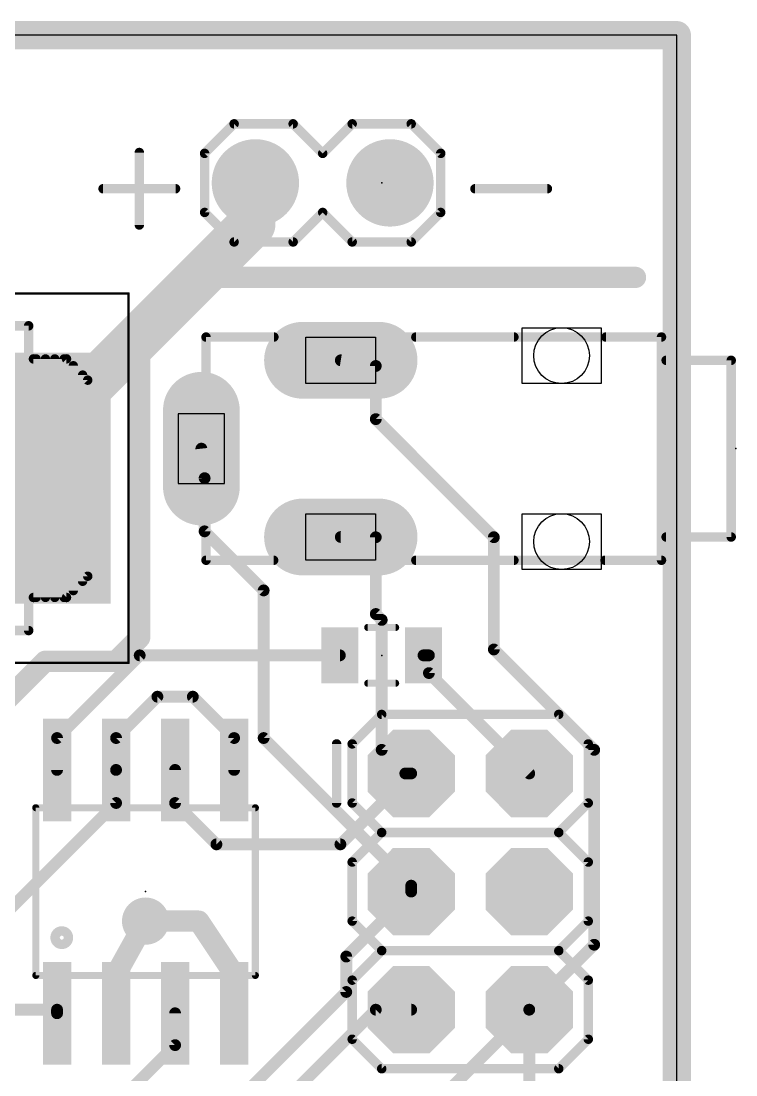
# Model space of a CAD drawing. Extents: x -0.3 to 38.1, y -0.7 to 65.1.
# Drawn here: x 22.72 to 38.1, y 42.41 to 65.07 of the extents above; entities that cross this region are included whole.
import ezdxf

# ---------------------------------------------------------------- set-up
doc = ezdxf.new("R2010")
doc.units = 0
for name, color, linetype in [('1', 22, 'CONTINUOUS'), ('16', 175, 'CONTINUOUS'), ('17', 82, 'CONTINUOUS'), ('18', 82, 'CONTINUOUS'), ('20', 7, 'CONTINUOUS'), ('21', 253, 'CONTINUOUS'), ('23', 7, 'CONTINUOUS'), ('39', 22, 'CONTINUOUS'), ('46', 140, 'CONTINUOUS'), ('51', 253, 'CONTINUOUS')]:
    doc.layers.add(name, color=color, linetype=linetype)

# ---------------------------------------------------------------- blocks, each defined once
blk = doc.blocks.new('RECT')
blk.add_solid([(-0.5, -0.5), (0.5, -0.5), (-0.5, 0.5), (0.5, 0.5)])
blk = doc.blocks.new('OCTAGONP')
at = {"const_width": 0.5}
blk.add_lwpolyline([(-0.25, -0.1036), (-0.25, 0.1036), (-0.1036, 0.25), (0.1036, 0.25), (0.25, 0.1036), (0.25, -0.1036), (0.1036, -0.25), (-0.1036, -0.25), (-0.25, -0.1036), (-0.25, 0.1036)], dxfattribs=at)
blk = doc.blocks.new('ROUNDP')
at = {"const_width": 0.5}
blk.add_lwpolyline([(0, -0.25, 1), (0, 0.25, 1), (0, -0.25)], format="xyb", dxfattribs=at)
blk = doc.blocks.new('LONGP100')
at = {"const_width": 1}
blk.add_lwpolyline([(-0.5, 0), (0.5, 0)], dxfattribs=at)
at = {"const_width": 0.5}
for points in [[(-0.5, 0.25, 1), (-0.5, -0.25)], [(0.5, -0.25, 1), (0.5, 0.25)]]:
    blk.add_lwpolyline(points, format="xyb", dxfattribs=at)
blk = doc.blocks.new('ROUNDV')
at = {"const_width": 0.5}
blk.add_lwpolyline([(0, -0.25, 1), (0, 0.25, 1), (0, -0.25)], format="xyb", dxfattribs=at)

msp = doc.modelspace()

# ---------------------------------------------------------------- linework, layer by layer
at = {"layer": '1'}
for points, const_width in [([(27.686, 60.706), (27.686, 61.595)], 1.016), ([(27.686, 61.595), (27.7622, 61.595)], 0.6604), ([(22.225, 55.245), (27.686, 60.706)], 1.016), ([(30.353, 57.658), (29.6, 57.78)], 0.254), ([(30.353, 56.515), (30.353, 57.658)], 0.254), ([(32.893, 53.975), (30.353, 56.515)], 0.254), ([(30.353, 53.975), (29.6, 53.98)], 0.254), ([(30.353, 52.324), (30.353, 53.975)], 0.254), ([(32.893, 51.562), (32.893, 53.975)], 0.254), ([(30.48, 52.197), (30.353, 52.324)], 0.254), ([(30.48, 49.403), (30.48, 52.197)], 0.254), ([(35.052, 49.403), (32.893, 51.562)], 0.254), ([(23.495, 49.657), (25.273, 51.435)], 0.254), ([(25.273, 51.435), (29.58, 51.435)], 0.254), ([(31.496, 51.435), (31.38, 51.435)], 0.254), ([(31.496, 51.054), (31.496, 51.435)], 0.254), ([(33.655, 48.895), (31.496, 51.054)], 0.254), ([(25.654, 50.546), (24.765, 49.657)], 0.254), ([(26.416, 50.546), (25.654, 50.546)], 0.254), ([(27.305, 49.657), (26.416, 50.546)], 0.254), ([(23.495, 48.9712), (23.495, 49.657)], 0.254), ([(24.765, 49.657), (24.765, 48.9712)], 0.254), ([(27.305, 48.9712), (27.305, 49.657)], 0.254), ([(30.988, 48.895), (30.48, 49.403)], 0.254), ([(35.052, 45.212), (35.052, 49.403)], 0.254), ([(24.765, 48.26), (24.765, 48.9712)], 0.254), ([(26.035, 48.26), (26.035, 48.9712)], 0.254), ([(31.115, 48.895), (29.591, 47.371)], 0.254), ([(30.988, 48.895), (31.115, 48.895)], 0.254), ([(21.336, 44.831), (24.765, 48.26)], 0.254), ([(26.924, 47.371), (26.035, 48.26)], 0.254), ([(29.591, 47.371), (26.924, 47.371)], 0.254), ([(31.115, 46.355), (29.718, 44.958)], 0.254), ([(25.4, 45.72), (24.765, 44.577)], 0.4572), ([(26.543, 45.72), (25.4, 45.72)], 0.4572), ([(27.305, 44.577), (26.543, 45.72)], 0.4572), ([(33.655, 43.815), (35.052, 45.212)], 0.254), ([(29.718, 44.958), (29.718, 44.196)], 0.254), ([(24.765, 44.577), (24.765, 43.7388)], 0.4572), ([(27.305, 43.7388), (27.305, 44.577)], 0.4572), ([(29.718, 44.196), (27.686, 42.164)], 0.254), ([(23.495, 43.815), (21.855, 43.815)], 0.254), ([(23.495, 43.815), (23.495, 43.7388)], 0.254), ([(26.035, 43.7388), (26.035, 43.053)], 0.254), ([(30.353, 43.815), (26.67, 40.132)], 0.254), ([(33.655, 43.815), (29.337, 39.497)], 0.254), ([(31.115, 43.815), (30.353, 43.815)], 0.254), ([(26.035, 43.053), (24.638, 41.656)], 0.254)]:
    msp.add_lwpolyline(points, dxfattribs=dict(at, const_width=const_width))
for points, const_width in [([(27.94, 61.595, 1), (27.432, 61.595)], 0.508), ([(27.686, 61.7601, 1), (27.686, 61.4299)], 0.3302), ([(27.7622, 61.4299, 1), (27.7622, 61.7601)], 0.3302), ([(27.8656, 60.5264, 1), (27.5064, 60.8856)], 0.508), ([(27.432, 60.706, 1), (27.94, 60.706)], 0.508), ([(29.6102, 57.8427, 1), (29.5898, 57.7173)], 0.127), ([(30.4165, 57.658, 1), (30.2895, 57.658)], 0.127), ([(30.3428, 57.5953, 1), (30.3632, 57.7207)], 0.127), ([(30.3979, 56.5599, 1), (30.3081, 56.4701)], 0.127), ([(30.2895, 56.515, 1), (30.4165, 56.515)], 0.127), ([(29.6004, 54.0435, 1), (29.5996, 53.9165)], 0.127), ([(30.4165, 53.975, 1), (30.2895, 53.975)], 0.127), ([(30.3526, 53.9115, 1), (30.3534, 54.0385)], 0.127), ([(32.9565, 53.975, 1), (32.8295, 53.975)], 0.127), ([(32.8481, 53.9301, 1), (32.9379, 54.0199)], 0.127), ([(30.3979, 52.3689, 1), (30.3081, 52.2791)], 0.127), ([(30.2895, 52.324, 1), (30.4165, 52.324)], 0.127), ([(30.5435, 52.197, 1), (30.4165, 52.197)], 0.127), ([(30.4351, 52.1521, 1), (30.5249, 52.2419)], 0.127), ([(32.9379, 51.6069, 1), (32.8481, 51.5171)], 0.127), ([(25.273, 51.4985, 1), (25.273, 51.3715)], 0.127), ([(25.3179, 51.3901, 1), (25.2281, 51.4799)], 0.127), ([(29.58, 51.3715, 1), (29.58, 51.4985)], 0.127), ([(31.38, 51.4985, 1), (31.38, 51.3715)], 0.127), ([(31.5595, 51.435, 1), (31.4325, 51.435)], 0.127), ([(31.496, 51.3715, 1), (31.496, 51.4985)], 0.127), ([(32.8295, 51.562, 1), (32.9565, 51.562)], 0.127), ([(31.5409, 51.0989, 1), (31.4511, 51.0091)], 0.127), ([(31.4325, 51.054, 1), (31.5595, 51.054)], 0.127), ([(25.654, 50.6095, 1), (25.654, 50.4825)], 0.127), ([(25.6989, 50.5011, 1), (25.6091, 50.5909)], 0.127), ([(26.4609, 50.5909, 1), (26.3711, 50.5011)], 0.127), ([(26.416, 50.4825, 1), (26.416, 50.6095)], 0.127), ([(23.5585, 49.657, 1), (23.4315, 49.657)], 0.127), ([(23.4501, 49.7019, 1), (23.5399, 49.6121)], 0.127), ([(24.8285, 49.657, 1), (24.7015, 49.657)], 0.127), ([(24.7201, 49.7019, 1), (24.8099, 49.6121)], 0.127), ([(27.3685, 49.657, 1), (27.2415, 49.657)], 0.127), ([(27.2601, 49.6121, 1), (27.3499, 49.7019)], 0.127), ([(30.5249, 49.4479, 1), (30.4351, 49.3581)], 0.127), ([(30.4165, 49.403, 1), (30.5435, 49.403)], 0.127), ([(35.1155, 49.403, 1), (34.9885, 49.403)], 0.127), ([(35.0071, 49.3581, 1), (35.0969, 49.4479)], 0.127), ([(23.4315, 48.9712, 1), (23.5585, 48.9712)], 0.127), ([(24.8285, 48.9712, 1), (24.7015, 48.9712)], 0.127), ([(24.7015, 48.9712, 1), (24.8285, 48.9712)], 0.127), ([(26.0985, 48.9712, 1), (25.9715, 48.9712)], 0.127), ([(27.2415, 48.9712, 1), (27.3685, 48.9712)], 0.127), ([(30.988, 48.9585, 1), (30.988, 48.8315)], 0.127), ([(30.9431, 48.8501, 1), (31.0329, 48.9399)], 0.127), ([(31.1599, 48.8501, 1), (31.0701, 48.9399)], 0.127), ([(31.115, 48.8315, 1), (31.115, 48.9585)], 0.127), ([(33.6101, 48.8501, 1), (33.6999, 48.9399)], 0.127), ([(24.7015, 48.26, 1), (24.8285, 48.26)], 0.127), ([(24.8099, 48.2151, 1), (24.7201, 48.3049)], 0.127), ([(26.0799, 48.3049, 1), (25.9901, 48.2151)], 0.127), ([(25.9715, 48.26, 1), (26.0985, 48.26)], 0.127), ([(26.924, 47.4345, 1), (26.924, 47.3075)], 0.127), ([(26.8791, 47.3261, 1), (26.9689, 47.4159)], 0.127), ([(29.5461, 47.4159, 1), (29.6359, 47.3261)], 0.127), ([(29.591, 47.3075, 1), (29.591, 47.4345)], 0.127), ([(31.1599, 46.3101, 1), (31.0701, 46.3999)], 0.127), ([(25.4, 45.8343, 1), (25.4, 45.6057)], 0.2286), ([(25.4999, 45.6645, 1), (25.3001, 45.7755)], 0.2286), ([(26.6381, 45.7834, 1), (26.4479, 45.6566)], 0.2286), ([(26.543, 45.6057, 1), (26.543, 45.8343)], 0.2286), ([(35.0969, 45.1671, 1), (35.0071, 45.2569)], 0.127), ([(34.9885, 45.212, 1), (35.1155, 45.212)], 0.127), ([(29.7815, 44.958, 1), (29.6545, 44.958)], 0.127), ([(29.6731, 45.0029, 1), (29.7629, 44.9131)], 0.127), ([(24.8793, 44.577, 1), (24.6507, 44.577)], 0.2286), ([(24.6651, 44.6325, 1), (24.8649, 44.5215)], 0.2286), ([(27.4193, 44.577, 1), (27.1907, 44.577)], 0.2286), ([(27.2099, 44.5136, 1), (27.4001, 44.6404)], 0.2286), ([(29.6545, 44.196, 1), (29.7815, 44.196)], 0.127), ([(29.7629, 44.1511, 1), (29.6731, 44.2409)], 0.127), ([(23.5585, 43.815, 1), (23.4315, 43.815)], 0.127), ([(23.4315, 43.7388, 1), (23.5585, 43.7388)], 0.127), ([(23.495, 43.7515, 1), (23.495, 43.8785)], 0.127), ([(24.6507, 43.7388, 1), (24.8793, 43.7388)], 0.2286), ([(26.0985, 43.7388, 1), (25.9715, 43.7388)], 0.127), ([(27.1907, 43.7388, 1), (27.4193, 43.7388)], 0.2286), ([(30.353, 43.8785, 1), (30.353, 43.7515)], 0.127), ([(30.3979, 43.7701, 1), (30.3081, 43.8599)], 0.127), ([(31.115, 43.7515, 1), (31.115, 43.8785)], 0.127), ([(33.6101, 43.8599, 1), (33.6999, 43.7701)], 0.127), ([(33.6999, 43.7701, 1), (33.6101, 43.8599)], 0.127), ([(25.9715, 43.053, 1), (26.0985, 43.053)], 0.127), ([(26.0799, 43.0081, 1), (25.9901, 43.0979)], 0.127)]:
    msp.add_lwpolyline(points, format="xyb", dxfattribs=dict(at, const_width=const_width))
at = {"layer": '16'}
for points, const_width in [([(36.83, 64.77), (0, 64.77)], 0.6096), ([(36.83, 0), (36.83, 64.77)], 0.6096), ([(26.67, 55.245), (26.6, 55.88)], 0.254), ([(26.67, 54.102), (26.67, 55.245)], 0.254), ([(27.94, 52.832), (26.67, 54.102)], 0.254), ([(27.94, 49.657), (27.94, 52.832)], 0.254), ([(31.115, 46.482), (27.94, 49.657)], 0.254), ([(31.115, 46.355), (31.115, 46.482)], 0.254), ([(33.655, 43.815), (33.655, 41.725)], 0.254)]:
    msp.add_lwpolyline(points, dxfattribs=dict(at, const_width=const_width))
for points, const_width in [([(36.9824, 64.77, 1), (36.6776, 64.77)], 0.3048), ([(36.83, 64.6176, 1), (36.83, 64.9224)], 0.3048), ([(26.6631, 55.887, 1), (26.5369, 55.873)], 0.127), ([(26.7335, 55.245, 1), (26.6065, 55.245)], 0.127), ([(26.6069, 55.238, 1), (26.7331, 55.252)], 0.127), ([(26.7149, 54.1469, 1), (26.6251, 54.0571)], 0.127), ([(26.6065, 54.102, 1), (26.7335, 54.102)], 0.127), ([(28.0035, 52.832, 1), (27.8765, 52.832)], 0.127), ([(27.8951, 52.7871, 1), (27.9849, 52.8769)], 0.127), ([(27.9849, 49.7019, 1), (27.8951, 49.6121)], 0.127), ([(27.8765, 49.657, 1), (28.0035, 49.657)], 0.127), ([(31.1785, 46.482, 1), (31.0515, 46.482)], 0.127), ([(31.0701, 46.4371, 1), (31.1599, 46.5269)], 0.127), ([(31.0515, 46.355, 1), (31.1785, 46.355)], 0.127), ([(33.7185, 43.815, 1), (33.5915, 43.815)], 0.127)]:
    msp.add_lwpolyline(points, format="xyb", dxfattribs=dict(at, const_width=const_width))
at = {"layer": '20'}
for p, q in [((36.83, 64.77), (0, 64.77)), ((36.83, 0), (36.83, 64.77)), ((33.5, 57.28), (33.5, 58.48)), ((33.5, 58.48), (35.2, 58.48)), ((35.2, 58.48), (35.2, 57.28)), ((35.2, 57.28), (33.5, 57.28)), ((33.5, 53.28), (33.5, 54.48)), ((33.5, 54.48), (35.2, 54.48)), ((35.2, 54.48), (35.2, 53.28)), ((35.2, 53.28), (33.5, 53.28))]:
    msp.add_line(p, q, dxfattribs=at)
for centre in [(34.35, 57.88), (34.35, 53.88)]:
    msp.add_circle(centre, 0.6, dxfattribs=at)
at = {"layer": '21'}
for points, const_width in [([(26.67, 62.23), (27.305, 62.865)], 0.2032), ([(27.305, 62.865), (28.575, 62.865)], 0.2032), ([(28.575, 62.865), (29.21, 62.23)], 0.2032), ([(29.21, 62.23), (29.845, 62.865)], 0.2032), ([(29.845, 62.865), (31.115, 62.865)], 0.2032), ([(31.75, 62.23), (31.115, 62.865)], 0.2032), ([(25.2652, 62.2486), (25.2652, 60.6894)], 0.2032), ([(26.67, 60.96), (26.67, 62.23)], 0.2032), ([(31.75, 60.96), (31.75, 62.23)], 0.2032), ([(24.4856, 61.469), (26.0448, 61.469)], 0.2032), ([(32.4866, 61.469), (34.0458, 61.469)], 0.2032), ([(27.305, 60.325), (26.67, 60.96)], 0.2032), ([(29.21, 60.96), (28.575, 60.325)], 0.2032), ([(29.845, 60.325), (29.21, 60.96)], 0.2032), ([(31.115, 60.325), (31.75, 60.96)], 0.2032), ([(28.575, 60.325), (27.305, 60.325)], 0.2032), ([(31.115, 60.325), (29.845, 60.325)], 0.2032), ([(25.273, 58.42), (26.416, 59.563)], 0.4572), ([(26.416, 59.563), (35.941, 59.563)], 0.4572), ([(16.891, 58.522), (22.8854, 58.5216)], 0.2032), ([(25.273, 51.816), (25.273, 58.42)], 0.4572), ([(26.7, 58.28), (28.16, 58.28)], 0.2032), ([(31.215, 58.28), (33.325, 58.28)], 0.2032), ([(35.305, 58.28), (36.5, 58.28)], 0.2032), ([(36.5, 58.28), (36.5, 53.48)], 0.2032), ([(38, 57.78), (36.6, 57.78)], 0.2032), ([(38, 57.78), (38, 53.98)], 0.2032), ([(38, 53.98), (36.6, 53.98)], 0.2032), ([(28.155, 53.48), (26.7, 53.48)], 0.2032), ([(31.215, 53.48), (33.325, 53.48)], 0.2032), ([(36.5, 53.48), (35.285, 53.48)], 0.2032), ([(22.8854, 51.9684), (16.891, 51.968)], 0.2032), ([(24.765, 51.308), (25.273, 51.816)], 0.4572), ([(30.18, 52.035), (30.78, 52.035)], 0.1524), ([(21.971, 50.038), (23.241, 51.308)], 0.4572), ([(23.241, 51.308), (24.765, 51.308)], 0.4572), ([(30.18, 50.835), (30.78, 50.835)], 0.1524), ([(30.48, 50.165), (29.845, 49.53)], 0.2032), ([(30.48, 50.165), (34.29, 50.165)], 0.2032), ([(34.29, 50.165), (34.925, 49.53)], 0.2032), ([(29.51, 48.26), (29.51, 49.53)], 0.2032), ([(29.845, 49.53), (29.845, 48.26)], 0.2032), ([(34.925, 49.53), (34.925, 48.26)], 0.2032), ([(29.845, 48.26), (30.48, 47.625)], 0.2032), ([(34.925, 48.26), (34.29, 47.625)], 0.2032), ([(23.038, 48.158), (23.038, 44.552)], 0.1524), ([(27.762, 44.552), (27.762, 48.158)], 0.1524), ([(30.48, 47.625), (29.845, 46.99)], 0.2032), ([(34.29, 47.625), (30.48, 47.625)], 0.2032), ([(34.29, 47.625), (34.925, 46.99)], 0.2032), ([(29.845, 46.99), (29.845, 45.72)], 0.2032), ([(34.925, 46.99), (34.925, 45.72)], 0.2032), ([(29.845, 45.72), (30.48, 45.085)], 0.2032), ([(34.925, 45.72), (34.29, 45.085)], 0.2032), ([(30.48, 45.085), (29.845, 44.45)], 0.2032), ([(34.29, 45.085), (30.48, 45.085)], 0.2032), ([(34.29, 45.085), (34.925, 44.45)], 0.2032), ([(29.845, 44.45), (29.845, 43.18)], 0.2032), ([(34.925, 44.45), (34.925, 43.18)], 0.2032), ([(29.845, 43.18), (30.48, 42.545)], 0.2032), ([(34.925, 43.18), (34.29, 42.545)], 0.2032), ([(34.29, 42.545), (30.48, 42.545)], 0.2032)]:
    msp.add_lwpolyline(points, dxfattribs=dict(at, const_width=const_width))
for points, const_width in [([(27.305, 62.9158, 1), (27.305, 62.8142)], 0.1016), ([(27.3409, 62.8291, 1), (27.2691, 62.9009)], 0.1016), ([(28.6109, 62.9009, 1), (28.5391, 62.8291)], 0.1016), ([(28.575, 62.8142, 1), (28.575, 62.9158)], 0.1016), ([(29.845, 62.9158, 1), (29.845, 62.8142)], 0.1016), ([(29.8809, 62.8291, 1), (29.8091, 62.9009)], 0.1016), ([(31.1509, 62.9009, 1), (31.0791, 62.8291)], 0.1016), ([(31.115, 62.8142, 1), (31.115, 62.9158)], 0.1016), ([(25.316, 62.2486, 1), (25.2144, 62.2486)], 0.1016), ([(26.7208, 62.23, 1), (26.6192, 62.23)], 0.1016), ([(31.8008, 62.23, 1), (31.6992, 62.23)], 0.1016), ([(26.6341, 62.2659, 1), (26.7059, 62.1941)], 0.1016), ([(29.1741, 62.2659, 1), (29.2459, 62.1941)], 0.1016), ([(29.1741, 62.1941, 1), (29.2459, 62.2659)], 0.1016), ([(31.7141, 62.1941, 1), (31.7859, 62.2659)], 0.1016), ([(24.4856, 61.5198, 1), (24.4856, 61.4182)], 0.1016), ([(26.0448, 61.4182, 1), (26.0448, 61.5198)], 0.1016), ([(32.4866, 61.5198, 1), (32.4866, 61.4182)], 0.1016), ([(34.0458, 61.4182, 1), (34.0458, 61.5198)], 0.1016), ([(26.7059, 60.9959, 1), (26.6341, 60.9241)], 0.1016), ([(26.6192, 60.96, 1), (26.7208, 60.96)], 0.1016), ([(29.2459, 60.9959, 1), (29.1741, 60.9241)], 0.1016), ([(29.2459, 60.9241, 1), (29.1741, 60.9959)], 0.1016), ([(31.6992, 60.96, 1), (31.8008, 60.96)], 0.1016), ([(31.7859, 60.9241, 1), (31.7141, 60.9959)], 0.1016), ([(25.2144, 60.6894, 1), (25.316, 60.6894)], 0.1016), ([(27.305, 60.3758, 1), (27.305, 60.2742)], 0.1016), ([(27.2691, 60.2891, 1), (27.3409, 60.3609)], 0.1016), ([(28.5391, 60.3609, 1), (28.6109, 60.2891)], 0.1016), ([(28.575, 60.2742, 1), (28.575, 60.3758)], 0.1016), ([(29.845, 60.3758, 1), (29.845, 60.2742)], 0.1016), ([(29.8091, 60.2891, 1), (29.8809, 60.3609)], 0.1016), ([(31.0791, 60.3609, 1), (31.1509, 60.2891)], 0.1016), ([(31.115, 60.2742, 1), (31.115, 60.3758)], 0.1016), ([(26.416, 59.6773, 1), (26.416, 59.4487)], 0.2286), ([(26.4968, 59.4822, 1), (26.3352, 59.6438)], 0.2286), ([(35.941, 59.4487, 1), (35.941, 59.6773)], 0.2286), ([(22.8854, 58.4708, 1), (22.8854, 58.5724)], 0.1016), ([(25.3873, 58.42, 1), (25.1587, 58.42)], 0.2286), ([(25.1922, 58.5008, 1), (25.3538, 58.3392)], 0.2286), ([(26.7, 58.3308, 1), (26.7, 58.2292)], 0.1016), ([(28.16, 58.2292, 1), (28.16, 58.3308)], 0.1016), ([(31.215, 58.3308, 1), (31.215, 58.2292)], 0.1016), ([(33.325, 58.2292, 1), (33.325, 58.3308)], 0.1016), ([(35.305, 58.3308, 1), (35.305, 58.2292)], 0.1016), ([(36.5508, 58.28, 1), (36.4492, 58.28)], 0.1016), ([(36.5, 58.2292, 1), (36.5, 58.3308)], 0.1016), ([(36.6, 57.8308, 1), (36.6, 57.7292)], 0.1016), ([(38.0508, 57.78, 1), (37.9492, 57.78)], 0.1016), ([(38, 57.7292, 1), (38, 57.8308)], 0.1016), ([(36.6, 54.0308, 1), (36.6, 53.9292)], 0.1016), ([(37.9492, 53.98, 1), (38.0508, 53.98)], 0.1016), ([(38, 53.9292, 1), (38, 54.0308)], 0.1016), ([(26.7, 53.5308, 1), (26.7, 53.4292)], 0.1016), ([(28.155, 53.4292, 1), (28.155, 53.5308)], 0.1016), ([(31.215, 53.5308, 1), (31.215, 53.4292)], 0.1016), ([(33.325, 53.4292, 1), (33.325, 53.5308)], 0.1016), ([(35.285, 53.5308, 1), (35.285, 53.4292)], 0.1016), ([(36.4492, 53.48, 1), (36.5508, 53.48)], 0.1016), ([(36.5, 53.4292, 1), (36.5, 53.5308)], 0.1016), ([(22.8854, 51.9176, 1), (22.8854, 52.0192)], 0.1016), ([(25.1587, 51.816, 1), (25.3873, 51.816)], 0.2286), ([(25.3538, 51.7352, 1), (25.1922, 51.8968)], 0.2286), ([(30.18, 52.0731, 1), (30.18, 51.9969)], 0.0762), ([(30.78, 51.9969, 1), (30.78, 52.0731)], 0.0762), ([(23.241, 51.4223, 1), (23.241, 51.1937)], 0.2286), ([(23.3218, 51.2272, 1), (23.1602, 51.3888)], 0.2286), ([(24.6842, 51.3888, 1), (24.8458, 51.2272)], 0.2286), ([(24.765, 51.1937, 1), (24.765, 51.4223)], 0.2286), ([(30.18, 50.8731, 1), (30.18, 50.7969)], 0.0762), ([(30.78, 50.7969, 1), (30.78, 50.8731)], 0.0762), ([(30.48, 50.2158, 1), (30.48, 50.1142)], 0.1016), ([(30.5159, 50.1291, 1), (30.4441, 50.2009)], 0.1016), ([(34.3259, 50.2009, 1), (34.2541, 50.1291)], 0.1016), ([(34.29, 50.1142, 1), (34.29, 50.2158)], 0.1016), ([(29.5608, 49.53, 1), (29.4592, 49.53)], 0.1016), ([(29.8958, 49.53, 1), (29.7942, 49.53)], 0.1016), ([(34.9758, 49.53, 1), (34.8742, 49.53)], 0.1016), ([(29.8091, 49.5659, 1), (29.8809, 49.4941)], 0.1016), ([(34.8891, 49.4941, 1), (34.9609, 49.5659)], 0.1016), ([(29.4592, 48.26, 1), (29.5608, 48.26)], 0.1016), ([(29.8809, 48.2959, 1), (29.8091, 48.2241)], 0.1016), ([(29.7942, 48.26, 1), (29.8958, 48.26)], 0.1016), ([(34.8742, 48.26, 1), (34.9758, 48.26)], 0.1016), ([(34.9609, 48.2241, 1), (34.8891, 48.2959)], 0.1016), ([(23.0761, 48.158, 1), (22.9999, 48.158)], 0.0762), ([(27.8001, 48.158, 1), (27.7239, 48.158)], 0.0762), ([(30.48, 47.6758, 1), (30.48, 47.5742)], 0.1016), ([(30.5159, 47.5891, 1), (30.4441, 47.6609)], 0.1016), ([(30.4441, 47.5891, 1), (30.5159, 47.6609)], 0.1016), ([(34.3259, 47.6609, 1), (34.2541, 47.5891)], 0.1016), ([(34.2541, 47.6609, 1), (34.3259, 47.5891)], 0.1016), ([(34.29, 47.5742, 1), (34.29, 47.6758)], 0.1016), ([(29.8958, 46.99, 1), (29.7942, 46.99)], 0.1016), ([(29.8091, 47.0259, 1), (29.8809, 46.9541)], 0.1016), ([(34.9758, 46.99, 1), (34.8742, 46.99)], 0.1016), ([(34.8891, 46.9541, 1), (34.9609, 47.0259)], 0.1016), ([(29.8809, 45.7559, 1), (29.8091, 45.6841)], 0.1016), ([(34.9609, 45.6841, 1), (34.8891, 45.7559)], 0.1016), ([(23.5966, 45.2208, 1), (23.5966, 45.508, 1), (23.5966, 45.2208)], 0.2032), ([(29.7942, 45.72, 1), (29.8958, 45.72)], 0.1016), ([(34.8742, 45.72, 1), (34.9758, 45.72)], 0.1016), ([(30.48, 45.1358, 1), (30.48, 45.0342)], 0.1016), ([(30.5159, 45.0491, 1), (30.4441, 45.1209)], 0.1016), ([(30.4441, 45.0491, 1), (30.5159, 45.1209)], 0.1016), ([(34.3259, 45.1209, 1), (34.2541, 45.0491)], 0.1016), ([(34.2541, 45.1209, 1), (34.3259, 45.0491)], 0.1016), ([(34.29, 45.0342, 1), (34.29, 45.1358)], 0.1016), ([(22.9999, 44.552, 1), (23.0761, 44.552)], 0.0762), ([(27.7239, 44.552, 1), (27.8001, 44.552)], 0.0762), ([(29.8958, 44.45, 1), (29.7942, 44.45)], 0.1016), ([(29.8091, 44.4859, 1), (29.8809, 44.4141)], 0.1016), ([(34.9758, 44.45, 1), (34.8742, 44.45)], 0.1016), ([(34.8891, 44.4141, 1), (34.9609, 44.4859)], 0.1016), ([(29.8809, 43.2159, 1), (29.8091, 43.1441)], 0.1016), ([(29.7942, 43.18, 1), (29.8958, 43.18)], 0.1016), ([(34.8742, 43.18, 1), (34.9758, 43.18)], 0.1016), ([(34.9609, 43.1441, 1), (34.8891, 43.2159)], 0.1016), ([(30.48, 42.5958, 1), (30.48, 42.4942)], 0.1016), ([(30.4441, 42.5091, 1), (30.5159, 42.5809)], 0.1016), ([(34.2541, 42.5809, 1), (34.3259, 42.5091)], 0.1016), ([(34.29, 42.4942, 1), (34.29, 42.5958)], 0.1016)]:
    msp.add_lwpolyline(points, format="xyb", dxfattribs=dict(at, const_width=const_width))
at = {"layer": '23'}
for p in [(30.48, 61.595), (38.1, 55.88), (30.48, 51.435), (31.115, 48.895), (25.4, 46.355)]:
    msp.add_point(p, dxfattribs=at)
at = {"layer": '39', "const_width": 0.0508}
for points in [[(13.067, 59.218), (25.033, 59.218)], [(25.033, 59.218), (25.033, 51.272)], [(25.033, 51.272), (13.067, 51.272)]]:
    msp.add_lwpolyline(points, dxfattribs=at)
at = {"layer": '39', "const_width": 0.0254}
for points in [[(25.0457, 59.218, 1), (25.0203, 59.218)], [(25.033, 59.2053, 1), (25.033, 59.2307)], [(25.0203, 51.272, 1), (25.0457, 51.272)], [(25.033, 51.2593, 1), (25.033, 51.2847)]]:
    msp.add_lwpolyline(points, format="xyb", dxfattribs=at)
at = {"layer": '46'}
for p, q in [((28.85, 57.28), (28.85, 58.28)), ((28.85, 58.28), (30.35, 58.28)), ((30.35, 58.28), (30.35, 57.28)), ((30.35, 57.28), (28.85, 57.28)), ((26.1, 56.63), (26.1, 55.13)), ((27.1, 56.63), (26.1, 56.63)), ((27.1, 55.13), (27.1, 56.63)), ((26.1, 55.13), (27.1, 55.13)), ((28.85, 53.48), (28.85, 54.48)), ((28.85, 54.48), (30.35, 54.48)), ((30.35, 54.48), (30.35, 53.48)), ((30.35, 53.48), (28.85, 53.48))]:
    msp.add_line(p, q, dxfattribs=at)
at = {"layer": '51'}
for points, const_width in [([(22.885, 58.522), (22.8846, 51.9676)], 0.2032), ([(26.7, 53.48), (26.7, 58.28)], 0.2032), ([(26.7, 58.28), (36.5, 58.28)], 0.2032), ([(22.987, 57.8104), (23.6982, 57.8104)], 0.2032), ([(22.987, 52.6796), (22.987, 57.8104)], 0.2032), ([(22.987, 57.8104), (23.6982, 57.8104)], 0.1998), ([(22.987, 52.6796), (22.987, 57.8104)], 0.1998), ([(23.046, 57.8104), (23.046, 52.6796)], 0.1998), ([(23.2458, 57.8104), (23.2458, 52.6796)], 0.1998), ([(23.4456, 57.8104), (23.4456, 52.6796)], 0.1998), ([(23.6454, 57.8104), (23.6454, 52.6796)], 0.1998), ([(23.6982, 57.8104), (24.1554, 57.3532)], 0.2032), ([(23.6982, 57.8104), (24.1554, 57.3532)], 0.1998), ([(23.8452, 57.6634), (23.8452, 52.8266)], 0.1998), ([(24.045, 57.4636), (24.045, 53.0264)], 0.1998), ([(24.1554, 57.3532), (24.1554, 53.1368)], 0.2032), ([(24.1554, 57.3532), (24.1554, 53.1368)], 0.1998), ([(36.5, 53.48), (26.7, 53.48)], 0.2032), ([(24.1554, 53.1368), (23.6982, 52.6796)], 0.2032), ([(24.1554, 53.1368), (23.6982, 52.6796)], 0.1998), ([(23.6982, 52.6796), (22.987, 52.6796)], 0.2032), ([(23.6982, 52.6796), (22.987, 52.6796)], 0.1998), ([(27.762, 48.158), (23.038, 48.158)], 0.1524), ([(23.038, 44.552), (27.762, 44.552)], 0.1524)]:
    msp.add_lwpolyline(points, dxfattribs=dict(at, const_width=const_width))
for points, const_width in [([(22.9358, 58.522, 1), (22.8342, 58.522)], 0.1016), ([(26.7508, 58.28, 1), (26.6492, 58.28)], 0.1016), ([(26.7, 58.3308, 1), (26.7, 58.2292)], 0.1016), ([(36.5, 58.2292, 1), (36.5, 58.3308)], 0.1016), ([(22.987, 57.8612, 1), (22.987, 57.7596)], 0.1016), ([(23.0378, 57.8104, 1), (22.9362, 57.8104)], 0.1016), ([(22.987, 57.8604, 1), (22.987, 57.7604)], 0.0999), ([(23.037, 57.8104, 1), (22.9371, 57.8104)], 0.0999), ([(23.0959, 57.8104, 1), (22.9961, 57.8104)], 0.0999), ([(23.2958, 57.8104, 1), (23.1959, 57.8104)], 0.0999), ([(23.4956, 57.8104, 1), (23.3957, 57.8104)], 0.0999), ([(23.6954, 57.8104, 1), (23.5955, 57.8104)], 0.0999), ([(23.7341, 57.8463, 1), (23.6623, 57.7745)], 0.1016), ([(23.7335, 57.8457, 1), (23.6629, 57.7751)], 0.0999), ([(23.6982, 57.7596, 1), (23.6982, 57.8612)], 0.1016), ([(23.6982, 57.7604, 1), (23.6982, 57.8604)], 0.0999), ([(23.8952, 57.6634, 1), (23.7953, 57.6634)], 0.0999), ([(24.095, 57.4636, 1), (23.9951, 57.4636)], 0.0999), ([(24.2062, 57.3532, 1), (24.1046, 57.3532)], 0.1016), ([(24.2053, 57.3532, 1), (24.1055, 57.3532)], 0.0999), ([(24.1195, 57.3173, 1), (24.1913, 57.3891)], 0.1016), ([(24.1201, 57.3179, 1), (24.1907, 57.3885)], 0.0999), ([(26.7, 53.5308, 1), (26.7, 53.4292)], 0.1016), ([(26.6492, 53.48, 1), (26.7508, 53.48)], 0.1016), ([(36.5, 53.4292, 1), (36.5, 53.5308)], 0.1016), ([(23.9951, 53.0264, 1), (24.095, 53.0264)], 0.0999), ([(24.1046, 53.1368, 1), (24.2062, 53.1368)], 0.1016), ([(24.1055, 53.1368, 1), (24.2053, 53.1368)], 0.0999), ([(24.1913, 53.1009, 1), (24.1195, 53.1727)], 0.1016), ([(24.1907, 53.1015, 1), (24.1201, 53.1721)], 0.0999), ([(23.7953, 52.8266, 1), (23.8952, 52.8266)], 0.0999), ([(22.987, 52.7304, 1), (22.987, 52.6288)], 0.1016), ([(22.9362, 52.6796, 1), (23.0378, 52.6796)], 0.1016), ([(22.987, 52.7296, 1), (22.987, 52.6296)], 0.0999), ([(22.9371, 52.6796, 1), (23.037, 52.6796)], 0.0999), ([(22.9961, 52.6796, 1), (23.0959, 52.6796)], 0.0999), ([(23.1959, 52.6796, 1), (23.2958, 52.6796)], 0.0999), ([(23.3957, 52.6796, 1), (23.4956, 52.6796)], 0.0999), ([(23.5955, 52.6796, 1), (23.6954, 52.6796)], 0.0999), ([(23.6623, 52.7155, 1), (23.7341, 52.6437)], 0.1016), ([(23.6629, 52.7149, 1), (23.7335, 52.6443)], 0.0999), ([(23.6982, 52.6288, 1), (23.6982, 52.7304)], 0.1016), ([(23.6982, 52.6296, 1), (23.6982, 52.7296)], 0.0999), ([(22.8338, 51.9676, 1), (22.9354, 51.9676)], 0.1016), ([(23.038, 48.1961, 1), (23.038, 48.1199)], 0.0762), ([(27.762, 48.1199, 1), (27.762, 48.1961)], 0.0762), ([(23.038, 44.5901, 1), (23.038, 44.5139)], 0.0762), ([(27.762, 44.5139, 1), (27.762, 44.5901)], 0.0762)]:
    msp.add_lwpolyline(points, format="xyb", dxfattribs=dict(at, const_width=const_width))

# ---------------------------------------------------------------- block references
at = {"layer": '1', "xscale": 5.4, "yscale": 6.2, "rotation": 270}
msp.add_blockref('RECT', (21.55, 55.245), dxfattribs=at)
at = {"layer": '1'}
for p, xscale, yscale in [((29.58, 51.435), 0.8, 1.2), ((31.38, 51.435), 0.8, 1.2), ((23.495, 48.9712), 0.6096, 2.2098), ((24.765, 48.9712), 0.6096, 2.2098), ((26.035, 48.9712), 0.6096, 2.2098), ((27.305, 48.9712), 0.6096, 2.2098), ((23.495, 43.7388), 0.6096, 2.2098), ((24.765, 43.7388), 0.6096, 2.2098), ((26.035, 43.7388), 0.6096, 2.2098), ((27.305, 43.7388), 0.6096, 2.2098)]:
    msp.add_blockref('RECT', p, dxfattribs=dict(at, xscale=xscale, yscale=yscale))
at = {"layer": '17', "rotation": 270}
for name, p, xscale, yscale in [('ROUNDP', (27.7622, 61.595), 1.8796, 1.8796), ('ROUNDP', (27.7622, 61.595), 1.8796, 1.8796), ('ROUNDP', (30.6578, 61.595), 1.8796, 1.8796), ('ROUNDP', (30.6578, 61.595), 1.8796, 1.8796), ('LONGP100', (26.6, 55.88), 1.65, 1.65), ('LONGP100', (26.6, 55.88), 1.65, 1.65), ('OCTAGONP', (31.115, 48.895), 1.8796, 1.8796), ('OCTAGONP', (31.115, 48.895), 1.8796, 1.8796), ('OCTAGONP', (33.655, 48.895), 1.8796, 1.8796), ('OCTAGONP', (33.655, 48.895), 1.8796, 1.8796), ('OCTAGONP', (31.115, 46.355), 1.8796, 1.8796), ('OCTAGONP', (31.115, 46.355), 1.8796, 1.8796), ('OCTAGONP', (33.655, 46.355), 1.8796, 1.8796), ('OCTAGONP', (33.655, 46.355), 1.8796, 1.8796), ('OCTAGONP', (31.115, 43.815), 1.8796, 1.8796), ('OCTAGONP', (31.115, 43.815), 1.8796, 1.8796), ('OCTAGONP', (33.655, 43.815), 1.8796, 1.8796), ('OCTAGONP', (33.655, 43.815), 1.8796, 1.8796)]:
    msp.add_blockref(name, p, dxfattribs=dict(at, xscale=xscale, yscale=yscale))
at = {"layer": '17', "xscale": 1.65, "yscale": 1.65}
for p in [(29.6, 57.78), (29.6, 57.78), (29.6, 53.98), (29.6, 53.98)]:
    msp.add_blockref('LONGP100', p, dxfattribs=at)
at = {"layer": '18', "xscale": 1.016, "yscale": 1.016}
msp.add_blockref('ROUNDV', (25.4, 45.72), dxfattribs=at)
msp.add_blockref('ROUNDV', (25.4, 45.72), dxfattribs=at)
at = {"layer": '51'}
for p, xscale, yscale, rotation in [((27.94, 61.595), 0.5842, 0.5842, 180), ((30.48, 61.595), 0.5842, 0.5842, 180), ((31.115, 48.895), 0.508, 0.508, 270), ((33.655, 48.895), 0.508, 0.508, 270), ((31.115, 46.355), 0.508, 0.508, 270), ((33.655, 46.355), 0.508, 0.508, 270), ((31.115, 43.815), 0.508, 0.508, 270), ((33.655, 43.815), 0.508, 0.508, 270)]:
    msp.add_blockref('RECT', p, dxfattribs=dict(at, xscale=xscale, yscale=yscale, rotation=rotation))
at = {"layer": '51', "xscale": 0.3556, "yscale": 1.016}
for p in [(23.495, 48.7172), (24.765, 48.7172), (26.035, 48.7172), (27.305, 48.7172), (23.495, 43.9928), (24.765, 43.9928), (26.035, 43.9928), (27.305, 43.9928)]:
    msp.add_blockref('RECT', p, dxfattribs=at)

doc.saveas('drawing.dxf')
